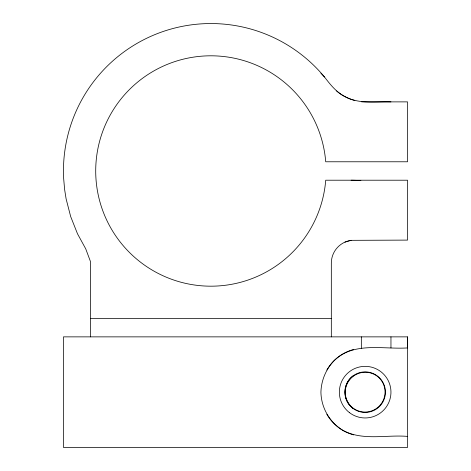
<?xml version="1.0" encoding="UTF-8"?>
<svg xmlns="http://www.w3.org/2000/svg" width="471" height="471" viewBox="0 0 471 471"><rect width="100%" height="100%" fill="white"/><g stroke="black" fill="none" stroke-linecap="round" stroke-linejoin="round"><path stroke-width="0.71" d="M90.467 336.865L90.403 261.358L85.728 248.847L77.485 233.769L70.668 216.554L66.117 198.897L64.615 189.472L63.62 178.009A147.441 147.441 0 0 1 324.501 77.009C330.306 84.58 336.459 92.434 345.196 96.749C359.167 104.297 375.793 101.383 390.959 101.877M331.325 336.865L331.325 263.63A23.038 23.038 0 0 1 351.125 240.334L407.545 240.104L407.545 180.21L325.72 180.21A115.189 115.189 0 0 1 150.661 269.176A115.189 115.189 0 0 1 150.661 72.811A115.189 115.189 0 0 1 325.72 161.777L407.545 161.777L407.545 101.877L361.699 101.877M361.345 348.428L361.345 336.865M390.959 347.928L390.959 336.865M407.545 336.865L407.545 447.45L63.455 447.45L63.455 336.865L407.545 336.865L407.545 347.928C383.141 349.547 353.356 341.387 333.88 360.88C325.867 369.37 321.263 380.486 320.922 392.16C321.187 407.733 329.682 422.452 343.041 430.465C362.858 441.033 386.208 434.598 407.545 436.393M353.238 375.758C342.305 383.253 342.305 401.062 353.238 408.557A20.271 20.271 0 0 0 385.319 394.28A20.271 20.271 0 0 0 356.912 373.638A20.271 20.271 0 0 0 353.238 408.557M344.996 242.118L351.125 240.334M90.467 318.437L331.325 318.437M320.922 73.199L324.501 77.009M354.84 100.464A46.282 46.282 0 0 1 336.618 90.985M353.709 434.886A44.233 44.233 0 0 1 326.85 414.274M326.85 370.041A44.233 44.233 0 0 1 353.709 349.435M351.125 180.216A20.035 1.925 5.5 0 1 360.88 180.64M349.405 412.596A25.805 25.805 0 0 0 390.73 395.581A25.805 25.805 0 0 0 355.334 368.298A25.805 25.805 0 0 0 349.405 412.596M351.013 406.296A20.035 19.847 -45 0 0 379.19 406.19A20.035 19.847 -45 0 0 379.296 378.019A20.035 19.847 -45 0 0 351.119 378.125A20.035 19.847 -45 0 0 351.013 406.296"/></g></svg>
